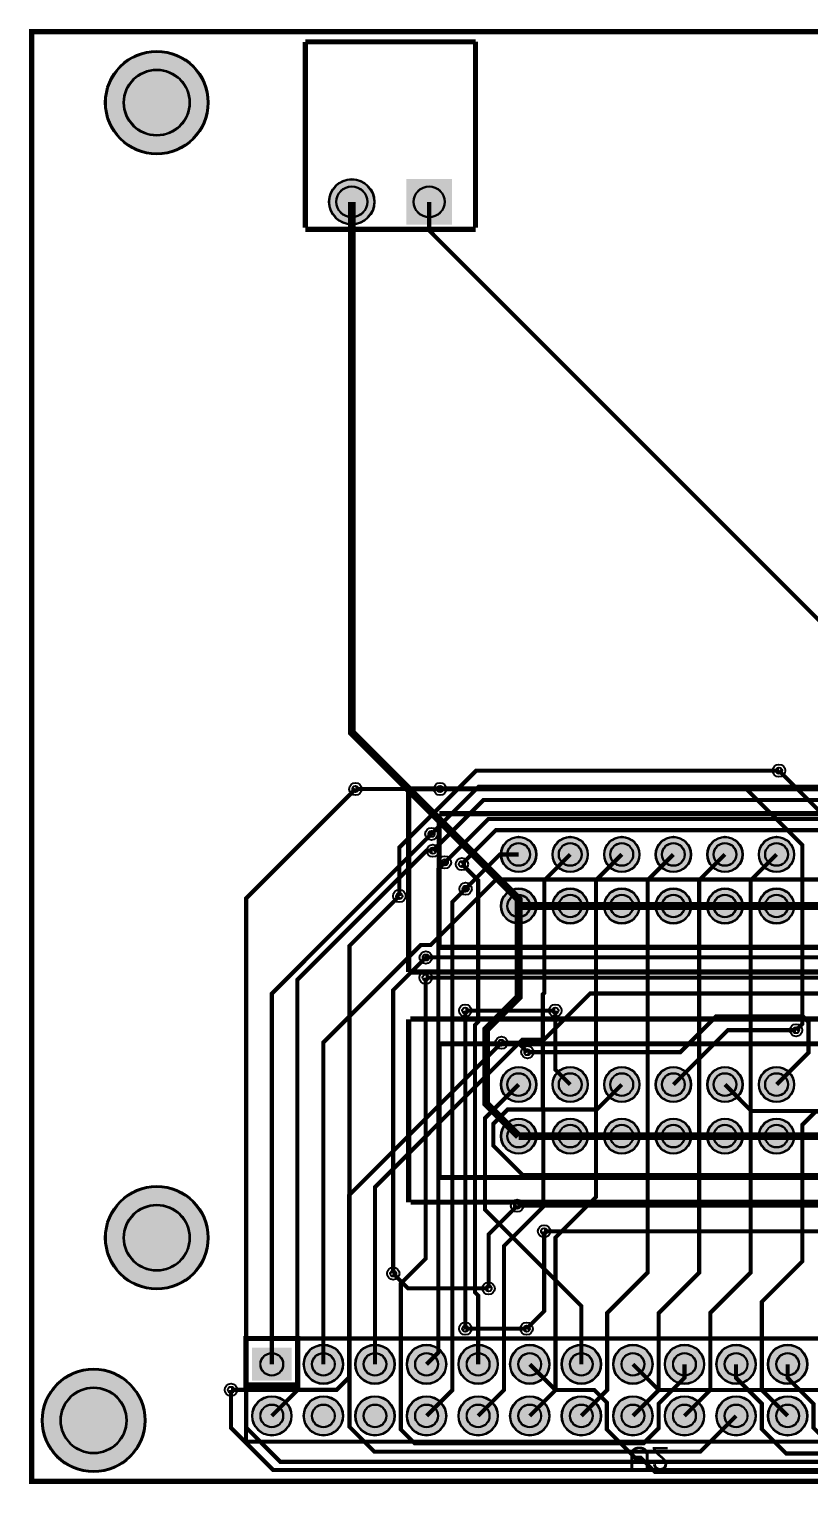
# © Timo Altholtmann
# Model space of a CAD drawing. Header units: millimetres. Extents: x 0 to 121, y 0 to 71.
# Drawn here: x -0.1 to 38.3, y -0.1 to 71.5 of the extents above; entities that cross this region are included whole.
import ezdxf

# ---------------------------------------------------------------- set-up
doc = ezdxf.new("R2010")
doc.units = ezdxf.units.MM
for name, color, linetype, true_color in [('BoardOutLine', 7, 'Continuous', 0xff00ff), ('BottomLayer', 7, 'Continuous', 0x0000ff), ('BottomSilkLayer', 7, 'Continuous', 0x66cc33), ('BottomSolderMaskLayer', 7, 'Continuous', 0xaa00ff), ('Hole', 7, 'Continuous', 0x222222), ('Multi-Layer', 7, 'Continuous', 0xc0c0c0), ('TopLayer', 7, 'Continuous', 0xff0000), ('TopSilkLayer', 7, 'Continuous', 0xffcc00), ('TopSolderMaskLayer', 7, 'Continuous', 0x800080)]:
    doc.layers.add(name, color=color, linetype=linetype, true_color=true_color)
doc.styles.get("Standard").update_dxf_attribs({"font": 'arial.ttf'})

msp = doc.modelspace()

# ---------------------------------------------------------------- hatches: boundary and pattern name
at = {"layer": 'BottomSolderMaskLayer'}
for points in [[(3.61, 67.872, 1), (8.712, 67.872, 1)], [(14.637, 62.988, 1), (16.887, 62.988, 1)], [(20.697, 61.862), (18.447, 61.862), (18.447, 64.113), (20.697, 64.113)], [(23.102, 30.861, 1), (24.853, 30.861, 1)], [(25.642, 30.861, 1), (27.393, 30.861, 1)], [(28.182, 30.861, 1), (29.933, 30.861, 1)], [(30.722, 30.861, 1), (32.473, 30.861, 1)], [(33.262, 30.861, 1), (35.013, 30.861, 1)], [(35.802, 30.861, 1), (37.553, 30.861, 1)], [(23.102, 28.321, 1), (24.853, 28.321, 1)], [(25.642, 28.321, 1), (27.393, 28.321, 1)], [(28.182, 28.321, 1), (29.933, 28.321, 1)], [(30.722, 28.321, 1), (32.473, 28.321, 1)], [(33.262, 28.321, 1), (35.013, 28.321, 1)], [(35.802, 28.321, 1), (37.553, 28.321, 1)], [(23.102, 19.533, 1), (24.853, 19.533, 1)], [(25.642, 19.533, 1), (27.393, 19.533, 1)], [(28.182, 19.533, 1), (29.933, 19.533, 1)], [(30.722, 19.533, 1), (32.473, 19.533, 1)], [(33.262, 19.533, 1), (35.013, 19.533, 1)], [(35.802, 19.533, 1), (37.553, 19.533, 1)], [(23.102, 16.993, 1), (24.853, 16.993, 1)], [(25.642, 16.993, 1), (27.393, 16.993, 1)], [(28.182, 16.993, 1), (29.933, 16.993, 1)], [(30.722, 16.993, 1), (32.473, 16.993, 1)], [(33.262, 16.993, 1), (35.013, 16.993, 1)], [(35.802, 16.993, 1), (37.553, 16.993, 1)], [(3.61, 11.992, 1), (8.712, 11.992, 1)], [(10.85, 4.948), (12.8, 4.948), (12.8, 6.574), (10.85, 6.574)], [(13.39, 5.761, 1), (15.34, 5.761, 1)], [(15.93, 5.761, 1), (17.88, 5.761, 1)], [(18.47, 5.761, 1), (20.42, 5.761, 1)], [(21.01, 5.761, 1), (22.96, 5.761, 1)], [(23.55, 5.761, 1), (25.5, 5.761, 1)], [(26.09, 5.761, 1), (28.04, 5.761, 1)], [(28.63, 5.761, 1), (30.58, 5.761, 1)], [(31.17, 5.761, 1), (33.12, 5.761, 1)], [(33.71, 5.761, 1), (35.66, 5.761, 1)], [(36.25, 5.761, 1), (38.2, 5.761, 1)], [(0.5, 3, 1), (5.602, 3, 1)], [(10.85, 3.221, 1), (12.8, 3.221, 1)], [(13.39, 3.221, 1), (15.34, 3.221, 1)], [(15.93, 3.221, 1), (17.88, 3.221, 1)], [(18.47, 3.221, 1), (20.42, 3.221, 1)], [(21.01, 3.221, 1), (22.96, 3.221, 1)], [(23.55, 3.221, 1), (25.5, 3.221, 1)], [(26.09, 3.221, 1), (28.04, 3.221, 1)], [(28.63, 3.221, 1), (30.58, 3.221, 1)], [(31.17, 3.221, 1), (33.12, 3.221, 1)], [(33.71, 3.221, 1), (35.66, 3.221, 1)], [(36.25, 3.221, 1), (38.2, 3.221, 1)]]:
    msp.add_hatch(color=256, dxfattribs=at).paths.add_polyline_path(points)
at = {"layer": 'Multi-Layer'}
for points in [[(14.662, 62.988, 1), (16.862, 62.988, 1)], [(20.672, 61.888), (18.472, 61.888), (18.472, 64.088), (20.672, 64.088)], [(23.128, 30.861, 1), (24.828, 30.861, 1)], [(25.668, 30.861, 1), (27.368, 30.861, 1)], [(28.208, 30.861, 1), (29.908, 30.861, 1)], [(30.748, 30.861, 1), (32.448, 30.861, 1)], [(33.288, 30.861, 1), (34.988, 30.861, 1)], [(35.828, 30.861, 1), (37.528, 30.861, 1)], [(23.128, 28.321, 1), (24.828, 28.321, 1)], [(25.668, 28.321, 1), (27.368, 28.321, 1)], [(28.208, 28.321, 1), (29.908, 28.321, 1)], [(30.748, 28.321, 1), (32.448, 28.321, 1)], [(33.288, 28.321, 1), (34.988, 28.321, 1)], [(35.828, 28.321, 1), (37.528, 28.321, 1)], [(23.128, 19.533, 1), (24.828, 19.533, 1)], [(25.668, 19.533, 1), (27.368, 19.533, 1)], [(28.208, 19.533, 1), (29.908, 19.533, 1)], [(30.748, 19.533, 1), (32.448, 19.533, 1)], [(33.288, 19.533, 1), (34.988, 19.533, 1)], [(35.828, 19.533, 1), (37.528, 19.533, 1)], [(23.128, 16.993, 1), (24.828, 16.993, 1)], [(25.668, 16.993, 1), (27.368, 16.993, 1)], [(28.208, 16.993, 1), (29.908, 16.993, 1)], [(30.748, 16.993, 1), (32.448, 16.993, 1)], [(33.288, 16.993, 1), (34.988, 16.993, 1)], [(35.828, 16.993, 1), (37.528, 16.993, 1)], [(10.875, 4.974), (12.775, 4.974), (12.775, 6.549), (10.875, 6.549)], [(13.415, 5.761, 1), (15.315, 5.761, 1)], [(15.955, 5.761, 1), (17.855, 5.761, 1)], [(18.495, 5.761, 1), (20.395, 5.761, 1)], [(21.035, 5.761, 1), (22.935, 5.761, 1)], [(23.575, 5.761, 1), (25.475, 5.761, 1)], [(26.115, 5.761, 1), (28.015, 5.761, 1)], [(28.655, 5.761, 1), (30.555, 5.761, 1)], [(31.195, 5.761, 1), (33.095, 5.761, 1)], [(33.735, 5.761, 1), (35.635, 5.761, 1)], [(36.275, 5.761, 1), (38.175, 5.761, 1)], [(10.875, 3.221, 1), (12.775, 3.221, 1)], [(13.415, 3.221, 1), (15.315, 3.221, 1)], [(15.955, 3.221, 1), (17.855, 3.221, 1)], [(18.495, 3.221, 1), (20.395, 3.221, 1)], [(21.035, 3.221, 1), (22.935, 3.221, 1)], [(23.575, 3.221, 1), (25.475, 3.221, 1)], [(26.115, 3.221, 1), (28.015, 3.221, 1)], [(28.655, 3.221, 1), (30.555, 3.221, 1)], [(31.195, 3.221, 1), (33.095, 3.221, 1)], [(33.735, 3.221, 1), (35.635, 3.221, 1)], [(36.275, 3.221, 1), (38.175, 3.221, 1)]]:
    msp.add_hatch(color=256, dxfattribs=at).paths.add_polyline_path(points)
at = {"layer": 'TopSolderMaskLayer'}
for points in [[(3.61, 67.872, 1), (8.712, 67.872, 1)], [(14.637, 62.988, 1), (16.887, 62.988, 1)], [(20.697, 61.862), (18.447, 61.862), (18.447, 64.113), (20.697, 64.113)], [(23.102, 30.861, 1), (24.853, 30.861, 1)], [(25.642, 30.861, 1), (27.393, 30.861, 1)], [(28.182, 30.861, 1), (29.933, 30.861, 1)], [(30.722, 30.861, 1), (32.473, 30.861, 1)], [(33.262, 30.861, 1), (35.013, 30.861, 1)], [(35.802, 30.861, 1), (37.553, 30.861, 1)], [(23.102, 28.321, 1), (24.853, 28.321, 1)], [(25.642, 28.321, 1), (27.393, 28.321, 1)], [(28.182, 28.321, 1), (29.933, 28.321, 1)], [(30.722, 28.321, 1), (32.473, 28.321, 1)], [(33.262, 28.321, 1), (35.013, 28.321, 1)], [(35.802, 28.321, 1), (37.553, 28.321, 1)], [(23.102, 19.533, 1), (24.853, 19.533, 1)], [(25.642, 19.533, 1), (27.393, 19.533, 1)], [(28.182, 19.533, 1), (29.933, 19.533, 1)], [(30.722, 19.533, 1), (32.473, 19.533, 1)], [(33.262, 19.533, 1), (35.013, 19.533, 1)], [(35.802, 19.533, 1), (37.553, 19.533, 1)], [(23.102, 16.993, 1), (24.853, 16.993, 1)], [(25.642, 16.993, 1), (27.393, 16.993, 1)], [(28.182, 16.993, 1), (29.933, 16.993, 1)], [(30.722, 16.993, 1), (32.473, 16.993, 1)], [(33.262, 16.993, 1), (35.013, 16.993, 1)], [(35.802, 16.993, 1), (37.553, 16.993, 1)], [(3.61, 11.992, 1), (8.712, 11.992, 1)], [(10.85, 4.948), (12.8, 4.948), (12.8, 6.574), (10.85, 6.574)], [(13.39, 5.761, 1), (15.34, 5.761, 1)], [(15.93, 5.761, 1), (17.88, 5.761, 1)], [(18.47, 5.761, 1), (20.42, 5.761, 1)], [(21.01, 5.761, 1), (22.96, 5.761, 1)], [(23.55, 5.761, 1), (25.5, 5.761, 1)], [(26.09, 5.761, 1), (28.04, 5.761, 1)], [(28.63, 5.761, 1), (30.58, 5.761, 1)], [(31.17, 5.761, 1), (33.12, 5.761, 1)], [(33.71, 5.761, 1), (35.66, 5.761, 1)], [(36.25, 5.761, 1), (38.2, 5.761, 1)], [(0.5, 3, 1), (5.602, 3, 1)], [(10.85, 3.221, 1), (12.8, 3.221, 1)], [(13.39, 3.221, 1), (15.34, 3.221, 1)], [(15.93, 3.221, 1), (17.88, 3.221, 1)], [(18.47, 3.221, 1), (20.42, 3.221, 1)], [(21.01, 3.221, 1), (22.96, 3.221, 1)], [(23.55, 3.221, 1), (25.5, 3.221, 1)], [(26.09, 3.221, 1), (28.04, 3.221, 1)], [(28.63, 3.221, 1), (30.58, 3.221, 1)], [(31.17, 3.221, 1), (33.12, 3.221, 1)], [(33.71, 3.221, 1), (35.66, 3.221, 1)], [(36.25, 3.221, 1), (38.2, 3.221, 1)]]:
    msp.add_hatch(color=256, dxfattribs=at).paths.add_polyline_path(points)

# ---------------------------------------------------------------- linework, layer by layer
at = {"layer": 'BoardOutLine', "const_width": 0.254}
msp.add_lwpolyline([(106.2, 0), (0, 0), (0, 71.365), (106.2, 71.365), (106.2, 0)], close=True, dxfattribs=at)
at = {"layer": 'BottomLayer'}
for points, const_width in [([(23.978, 28.321), (23.978, 28.652), (15.762, 36.868), (15.762, 62.988)], 0.381), ([(19.572, 62.988), (19.572, 61.582)], 0.203), ([(19.572, 61.582), (48.108, 33.047), (48.108, 6.484), (47.385, 5.761)], 0.203), ([(39.218, 30.861), (39.218, 32.568), (36.798, 34.987)], 0.203), ([(15.942, 34.081), (10.563, 28.701), (10.563, 2.645), (12.246, 0.961), (50.911, 0.961), (57.11, 7.16), (62.598, 7.16), (63.997, 5.761)], 0.203), ([(37.639, 22.208), (37.948, 22.517), (37.948, 31.324), (35.192, 34.081), (20.109, 34.081)], 0.203), ([(19.688, 31.873), (11.825, 24.01), (11.825, 6.854)], 0.203), ([(19.753, 31.043), (19.436, 31.043), (13.082, 24.689), (13.082, 4.478), (11.825, 3.221)], 0.203), ([(26.518, 30.861), (25.248, 29.591), (25.248, 24.055), (25.167, 23.974), (25.167, 18.344), (25.197, 18.314), (25.197, 13.527), (23.255, 11.586), (23.255, 4.491), (21.985, 3.221)], 0.203), ([(29.058, 30.861), (27.788, 29.591), (27.788, 13.997), (25.795, 12.004), (25.795, 4.491), (24.525, 3.221)], 0.203), ([(31.598, 30.861), (30.328, 29.591), (30.328, 10.276), (28.335, 8.283), (28.335, 4.491), (27.065, 3.221)], 0.203), ([(34.138, 30.861), (32.868, 29.591), (32.868, 10.276), (30.875, 8.283), (30.875, 4.491), (29.605, 3.221)], 0.203), ([(36.678, 30.861), (35.408, 29.591), (35.408, 10.282), (33.421, 8.295), (33.421, 4.497), (32.145, 3.221)], 0.203), ([(72.238, 30.861), (70.968, 29.591), (70.968, 25.926), (65.888, 20.846), (65.888, 16.515), (50.742, 1.37), (37.155, 1.37), (35.955, 2.57), (35.955, 3.821), (34.685, 5.091), (34.685, 5.761)], 0.203), ([(41.758, 30.861), (40.488, 29.591), (40.488, 26.234), (40.306, 26.052), (40.306, 25.546), (40.488, 25.364), (40.488, 19.108), (39.58, 18.201), (38.6, 18.201), (37.952, 17.553), (37.952, 10.837), (35.955, 8.84), (35.955, 4.491), (37.225, 3.221)], 0.203), ([(69.698, 30.861), (68.428, 29.591), (68.428, 25.337), (63.349, 20.259), (63.349, 16.207), (49.031, 1.888), (39.239, 1.888), (38.495, 2.632), (38.495, 3.821), (37.225, 5.091), (37.225, 5.761)], 0.203), ([(19.445, 5.761), (20.021, 6.337), (20.021, 30.144), (20.348, 30.471)], 0.203), ([(21.185, 30.385), (21.985, 29.585), (21.985, 22.617), (21.831, 22.463), (21.831, 9.299), (21.985, 9.145), (21.985, 5.761)], 0.203), ([(34.685, 3.221), (32.927, 1.463), (16.871, 1.463), (15.648, 2.685), (15.648, 26.361), (18.102, 28.815)], 0.203), ([(19.445, 3.221), (20.715, 4.491), (20.715, 28.518), (21.367, 29.17)], 0.203), ([(23.978, 28.321), (23.978, 23.837), (22.377, 22.236), (22.377, 18.593), (23.978, 16.993)], 0.381), ([(19.409, 25.788), (17.803, 24.181), (17.803, 10.228)], 0.203), ([(32.145, 5.761), (32.145, 5.091), (30.875, 3.821), (30.875, 2.618), (30.128, 1.871), (18.859, 1.871), (18.176, 2.553), (18.176, 9.737), (19.401, 10.961), (19.401, 24.796)], 0.203), ([(21.35, 23.173), (21.35, 7.518), (21.354, 7.515)], 0.203), ([(26.518, 19.533), (25.785, 20.266), (25.785, 23.173)], 0.203), ([(24.412, 21.126), (23.949, 21.589), (23.133, 21.589)], 0.203), ([(22.498, 9.497), (22.498, 12.157), (23.906, 13.566)], 0.203), ([(24.37, 7.515), (25.235, 8.38), (25.235, 12.309)], 0.203), ([(11.825, 5.761), (11.825, 6.854)], 0.203), ([(58.917, 3.221), (56.248, 0.553), (11.899, 0.553), (9.816, 2.636), (9.816, 4.504)], 0.203)]:
    msp.add_lwpolyline(points, dxfattribs=dict(at, const_width=const_width))
at = {"layer": 'BottomSilkLayer'}
for points, const_width in [([(10.555, 4.745), (13.095, 4.745), (13.095, 7.031), (10.555, 7.031), (10.555, 4.745)], 0.254), ([(10.555, 1.951), (10.555, 7.031), (48.655, 7.031), (48.655, 1.951), (10.555, 1.951)], 0.203)]:
    msp.add_lwpolyline(points, close=True, dxfattribs=dict(at, const_width=const_width))
at = {"layer": 'BottomSolderMaskLayer'}
for centre, radius in [((6.161, 67.872), 2.551), ((6.16, 67.872), 1.633), ((15.762, 62.988), 1.125), ((15.762, 62.988), 0.767), ((19.572, 62.988), 0.767), ((23.978, 30.861), 0.875), ((26.518, 30.861), 0.875), ((29.058, 30.861), 0.875), ((31.598, 30.861), 0.875), ((34.138, 30.861), 0.875), ((36.678, 30.861), 0.875), ((23.978, 30.861), 0.566), ((26.518, 30.861), 0.566), ((29.058, 30.861), 0.566), ((31.598, 30.861), 0.566), ((34.138, 30.861), 0.566), ((36.678, 30.861), 0.566), ((23.978, 28.321), 0.875), ((23.978, 28.321), 0.566), ((26.518, 28.321), 0.875), ((26.518, 28.321), 0.566), ((29.058, 28.321), 0.875), ((29.058, 28.321), 0.566), ((31.598, 28.321), 0.875), ((31.598, 28.321), 0.566), ((34.138, 28.321), 0.875), ((34.138, 28.321), 0.566), ((36.678, 28.321), 0.875), ((36.678, 28.321), 0.566), ((23.978, 19.533), 0.875), ((23.978, 19.533), 0.566), ((26.518, 19.533), 0.875), ((26.518, 19.533), 0.566), ((29.058, 19.533), 0.875), ((29.058, 19.533), 0.566), ((31.598, 19.533), 0.875), ((31.598, 19.533), 0.566), ((34.138, 19.533), 0.875), ((34.138, 19.533), 0.566), ((36.678, 19.533), 0.875), ((36.678, 19.533), 0.566), ((23.978, 16.993), 0.875), ((23.978, 16.993), 0.566), ((26.518, 16.993), 0.875), ((26.518, 16.993), 0.566), ((29.058, 16.993), 0.875), ((29.058, 16.993), 0.566), ((31.598, 16.993), 0.875), ((31.598, 16.993), 0.566), ((34.138, 16.993), 0.875), ((34.138, 16.993), 0.566), ((36.678, 16.993), 0.875), ((36.678, 16.993), 0.566), ((6.161, 11.992), 2.551), ((6.16, 11.992), 1.633), ((14.365, 5.761), 0.975), ((16.905, 5.761), 0.975), ((19.445, 5.761), 0.975), ((21.985, 5.761), 0.975), ((24.525, 5.761), 0.975), ((27.065, 5.761), 0.975), ((29.605, 5.761), 0.975), ((32.145, 5.761), 0.975), ((34.685, 5.761), 0.975), ((37.225, 5.761), 0.975), ((11.825, 5.761), 0.565), ((14.365, 5.761), 0.565), ((16.905, 5.761), 0.565), ((19.445, 5.761), 0.565), ((21.985, 5.761), 0.565), ((24.525, 5.761), 0.565), ((27.065, 5.761), 0.565), ((29.605, 5.761), 0.565), ((32.145, 5.761), 0.565), ((34.685, 5.761), 0.565), ((37.225, 5.761), 0.565), ((3.051, 3), 2.551), ((3.05, 3), 1.633), ((11.825, 3.221), 0.975), ((11.825, 3.221), 0.565), ((14.365, 3.221), 0.975), ((14.365, 3.221), 0.565), ((16.905, 3.221), 0.975), ((16.905, 3.221), 0.565), ((19.445, 3.221), 0.975), ((19.445, 3.221), 0.565), ((21.985, 3.221), 0.975), ((21.985, 3.221), 0.565), ((24.525, 3.221), 0.975), ((24.525, 3.221), 0.565), ((27.065, 3.221), 0.975), ((27.065, 3.221), 0.565), ((29.605, 3.221), 0.975), ((29.605, 3.221), 0.565), ((32.145, 3.221), 0.975), ((32.145, 3.221), 0.565), ((34.685, 3.221), 0.975), ((34.685, 3.221), 0.565), ((37.225, 3.221), 0.975), ((37.225, 3.221), 0.565)]:
    msp.add_circle(centre, radius, dxfattribs=at)
at = {"layer": 'Hole'}
for centre in [(36.798, 34.987), (15.942, 34.081), (20.109, 34.081), (19.688, 31.873), (19.753, 31.043), (20.348, 30.471), (21.185, 30.385), (18.102, 28.815), (21.367, 29.17), (19.409, 25.788), (19.401, 24.796), (21.35, 23.173), (25.785, 23.173), (37.638, 22.208), (23.133, 21.589), (24.412, 21.126), (23.906, 13.566), (25.235, 12.309), (17.803, 10.228), (22.498, 9.497), (21.353, 7.515), (24.37, 7.515), (9.816, 4.504)]:
    msp.add_circle(centre, 0.152, dxfattribs=at)
at = {"layer": 'Multi-Layer'}
for centre, radius in [((6.161, 67.872), 2.5), ((6.16, 67.872), 1.6), ((15.762, 62.988), 1.1), ((15.762, 62.988), 0.75), ((19.572, 62.988), 0.75), ((36.798, 34.987), 0.305), ((15.942, 34.081), 0.305), ((20.109, 34.081), 0.305), ((19.688, 31.873), 0.305), ((23.978, 30.861), 0.85), ((26.518, 30.861), 0.85), ((29.058, 30.861), 0.85), ((31.598, 30.861), 0.85), ((34.138, 30.861), 0.85), ((36.678, 30.861), 0.85), ((19.753, 31.043), 0.305), ((23.978, 30.861), 0.55), ((26.518, 30.861), 0.55), ((29.058, 30.861), 0.55), ((31.598, 30.861), 0.55), ((34.138, 30.861), 0.55), ((36.678, 30.861), 0.55), ((20.348, 30.471), 0.305), ((21.185, 30.385), 0.305), ((21.367, 29.17), 0.305), ((18.102, 28.815), 0.305), ((23.978, 28.321), 0.85), ((23.978, 28.321), 0.55), ((26.518, 28.321), 0.85), ((26.518, 28.321), 0.55), ((29.058, 28.321), 0.85), ((29.058, 28.321), 0.55), ((31.598, 28.321), 0.85), ((31.598, 28.321), 0.55), ((34.138, 28.321), 0.85), ((34.138, 28.321), 0.55), ((36.678, 28.321), 0.85), ((36.678, 28.321), 0.55), ((19.409, 25.788), 0.305), ((19.401, 24.796), 0.305), ((21.35, 23.173), 0.305), ((25.785, 23.173), 0.305), ((37.638, 22.208), 0.305), ((23.133, 21.589), 0.305), ((24.412, 21.126), 0.305), ((23.978, 19.533), 0.85), ((23.978, 19.533), 0.55), ((26.518, 19.533), 0.85), ((26.518, 19.533), 0.55), ((29.058, 19.533), 0.85), ((29.058, 19.533), 0.55), ((31.598, 19.533), 0.85), ((31.598, 19.533), 0.55), ((34.138, 19.533), 0.85), ((34.138, 19.533), 0.55), ((36.678, 19.533), 0.85), ((36.678, 19.533), 0.55), ((23.978, 16.993), 0.85), ((23.978, 16.993), 0.55), ((26.518, 16.993), 0.85), ((26.518, 16.993), 0.55), ((29.058, 16.993), 0.85), ((29.058, 16.993), 0.55), ((31.598, 16.993), 0.85), ((31.598, 16.993), 0.55), ((34.138, 16.993), 0.85), ((34.138, 16.993), 0.55), ((36.678, 16.993), 0.85), ((36.678, 16.993), 0.55), ((6.161, 11.992), 2.5), ((23.906, 13.566), 0.305), ((6.16, 11.992), 1.6), ((25.235, 12.309), 0.305), ((17.803, 10.228), 0.305), ((22.498, 9.497), 0.305), ((21.353, 7.515), 0.305), ((24.37, 7.515), 0.305), ((14.365, 5.761), 0.95), ((16.905, 5.761), 0.95), ((19.445, 5.761), 0.95), ((21.985, 5.761), 0.95), ((24.525, 5.761), 0.95), ((27.065, 5.761), 0.95), ((29.605, 5.761), 0.95), ((32.145, 5.761), 0.95), ((34.685, 5.761), 0.95), ((37.225, 5.761), 0.95), ((11.825, 5.761), 0.55), ((14.365, 5.761), 0.55), ((16.905, 5.761), 0.55), ((19.445, 5.761), 0.55), ((21.985, 5.761), 0.55), ((24.525, 5.761), 0.55), ((27.065, 5.761), 0.55), ((29.605, 5.761), 0.55), ((32.145, 5.761), 0.55), ((34.685, 5.761), 0.55), ((37.225, 5.761), 0.55), ((3.051, 3), 2.5), ((3.05, 3), 1.6), ((9.816, 4.504), 0.305), ((11.825, 3.221), 0.95), ((11.825, 3.221), 0.55), ((14.365, 3.221), 0.95), ((14.365, 3.221), 0.55), ((16.905, 3.221), 0.95), ((16.905, 3.221), 0.55), ((19.445, 3.221), 0.95), ((19.445, 3.221), 0.55), ((21.985, 3.221), 0.95), ((21.985, 3.221), 0.55), ((24.525, 3.221), 0.95), ((24.525, 3.221), 0.55), ((27.065, 3.221), 0.95), ((27.065, 3.221), 0.55), ((29.605, 3.221), 0.95), ((29.605, 3.221), 0.55), ((32.145, 3.221), 0.95), ((32.145, 3.221), 0.55), ((34.685, 3.221), 0.95), ((34.685, 3.221), 0.55), ((37.225, 3.221), 0.95), ((37.225, 3.221), 0.55)]:
    msp.add_circle(centre, radius, dxfattribs=at)
at = {"layer": 'TopLayer'}
for points, const_width in [([(36.798, 34.987), (21.89, 34.987), (18.102, 31.2), (18.102, 28.815)], 0.203), ([(15.942, 34.081), (20.109, 34.081)], 0.203), ([(54.583, 34.188), (22.003, 34.188), (19.688, 31.873)], 0.203), ([(56.86, 33.539), (22.248, 33.539), (19.753, 31.043)], 0.203), ([(60.639, 32.601), (22.479, 32.601), (20.348, 30.471)], 0.203), ([(21.185, 30.385), (22.856, 32.056), (60.32, 32.056), (60.563, 31.813), (61.07, 31.813), (61.314, 32.056), (81.202, 32.056), (82.398, 30.861)], 0.203), ([(14.365, 5.761), (14.365, 21.608), (19.156, 26.399), (19.643, 26.399), (22.87, 29.626), (53.223, 29.626), (54.458, 30.861)], 0.203), ([(64.618, 30.861), (63.383, 29.626), (61.671, 29.626), (60.806, 28.761), (60.806, 27.87), (58.38, 25.443), (57.834, 25.443), (56.404, 24.014), (56.404, 24.013), (27.499, 24.013), (25.223, 21.737), (24.158, 21.737), (16.905, 14.484), (16.905, 5.761)], 0.203), ([(23.978, 30.861), (23.058, 30.861), (21.367, 29.17)], 0.203), ([(23.978, 28.321), (26.518, 28.321)], 0.381), ([(26.518, 28.321), (29.058, 28.321)], 0.381), ([(29.058, 28.321), (31.598, 28.321)], 0.381), ([(31.598, 28.321), (34.138, 28.321)], 0.381), ([(34.138, 28.321), (36.678, 28.321)], 0.381), ([(36.678, 28.321), (39.218, 28.321)], 0.381), ([(40.917, 25.799), (19.421, 25.799), (19.409, 25.788)], 0.203), ([(55.776, 24.796), (19.401, 24.796)], 0.203), ([(25.785, 23.173), (21.35, 23.173)], 0.203), ([(36.678, 19.533), (38.25, 21.105), (38.25, 22.616), (37.983, 22.883), (33.697, 22.883), (31.939, 21.126), (24.412, 21.126)], 0.203), ([(31.598, 19.533), (34.273, 22.208), (37.639, 22.208)], 0.203), ([(9.816, 4.504), (15.021, 4.504), (15.635, 5.119), (15.635, 14.09), (23.133, 21.589)], 0.203), ([(23.978, 19.533), (22.32, 17.875), (22.32, 13.374), (27.065, 8.629), (27.065, 5.761)], 0.203), ([(29.058, 19.533), (27.827, 18.302), (23.437, 18.302), (22.736, 17.6), (22.736, 16.517), (24.174, 15.079), (52.546, 15.079), (61.457, 6.168), (61.457, 5.761)], 0.203), ([(34.138, 19.533), (35.437, 18.234), (39.693, 18.234), (40.488, 17.439), (40.488, 16.406), (41.138, 15.756), (55.78, 15.756), (65.774, 5.761), (66.537, 5.761)], 0.203), ([(23.978, 16.993), (26.518, 16.993)], 0.381), ([(26.518, 16.993), (29.058, 16.993)], 0.381), ([(29.058, 16.993), (31.598, 16.993)], 0.381), ([(31.598, 16.993), (34.138, 16.993)], 0.381), ([(34.138, 16.993), (36.678, 16.993)], 0.381), ([(36.678, 16.993), (39.218, 16.993)], 0.381), ([(43.592, 13.566), (23.906, 13.566)], 0.203), ([(44.994, 12.309), (25.235, 12.309)], 0.203), ([(17.803, 10.228), (18.534, 9.497), (22.498, 9.497)], 0.203), ([(24.37, 7.515), (21.354, 7.515)], 0.203), ([(24.525, 5.761), (25.795, 4.491), (27.707, 4.491), (28.322, 3.877), (28.322, 2.55), (29.708, 1.164), (29.987, 1.164), (30.684, 0.467), (91.053, 0.467), (91.122, 0.536)], 0.203), ([(29.605, 5.761), (30.875, 4.491), (40.294, 4.491), (41.022, 3.763), (41.022, 2.55), (42.467, 1.104), (89.104, 1.104)], 0.203)]:
    msp.add_lwpolyline(points, dxfattribs=dict(at, const_width=const_width))
at = {"layer": 'TopSilkLayer', "const_width": 0.254}
for points in [[(21.858, 70.862), (13.476, 70.862)], [(13.476, 61.718), (13.476, 70.862)], [(21.858, 61.718), (21.858, 70.868)], [(21.858, 61.638), (13.476, 61.638)], [(18.567, 25.07), (18.567, 34.07)], [(90.244, 34.087), (18.644, 34.087)], [(20.066, 26.298), (20.066, 32.868)], [(51.765, 32.868), (20.091, 32.868), (20.066, 32.868)], [(88.866, 26.289), (20.066, 26.289)], [(90.269, 25.07), (18.669, 25.07)], [(18.567, 13.741), (18.567, 22.741)], [(90.244, 22.758), (18.644, 22.758)], [(20.066, 14.969), (20.066, 21.539)], [(51.765, 21.539), (20.091, 21.539), (20.066, 21.539)], [(88.866, 14.961), (20.066, 14.961)], [(90.269, 13.741), (18.669, 13.741)]]:
    msp.add_lwpolyline(points, dxfattribs=at)
at = {"layer": 'TopSolderMaskLayer'}
for centre, radius in [((6.161, 67.872), 2.551), ((6.16, 67.872), 1.633), ((15.762, 62.988), 1.125), ((15.762, 62.988), 0.767), ((19.572, 62.988), 0.767), ((23.978, 30.861), 0.875), ((26.518, 30.861), 0.875), ((29.058, 30.861), 0.875), ((31.598, 30.861), 0.875), ((34.138, 30.861), 0.875), ((36.678, 30.861), 0.875), ((23.978, 30.861), 0.566), ((26.518, 30.861), 0.566), ((29.058, 30.861), 0.566), ((31.598, 30.861), 0.566), ((34.138, 30.861), 0.566), ((36.678, 30.861), 0.566), ((23.978, 28.321), 0.875), ((23.978, 28.321), 0.566), ((26.518, 28.321), 0.875), ((26.518, 28.321), 0.566), ((29.058, 28.321), 0.875), ((29.058, 28.321), 0.566), ((31.598, 28.321), 0.875), ((31.598, 28.321), 0.566), ((34.138, 28.321), 0.875), ((34.138, 28.321), 0.566), ((36.678, 28.321), 0.875), ((36.678, 28.321), 0.566), ((23.978, 19.533), 0.875), ((23.978, 19.533), 0.566), ((26.518, 19.533), 0.875), ((26.518, 19.533), 0.566), ((29.058, 19.533), 0.875), ((29.058, 19.533), 0.566), ((31.598, 19.533), 0.875), ((31.598, 19.533), 0.566), ((34.138, 19.533), 0.875), ((34.138, 19.533), 0.566), ((36.678, 19.533), 0.875), ((36.678, 19.533), 0.566), ((23.978, 16.993), 0.875), ((23.978, 16.993), 0.566), ((26.518, 16.993), 0.875), ((26.518, 16.993), 0.566), ((29.058, 16.993), 0.875), ((29.058, 16.993), 0.566), ((31.598, 16.993), 0.875), ((31.598, 16.993), 0.566), ((34.138, 16.993), 0.875), ((34.138, 16.993), 0.566), ((36.678, 16.993), 0.875), ((36.678, 16.993), 0.566), ((6.161, 11.992), 2.551), ((6.16, 11.992), 1.633), ((14.365, 5.761), 0.975), ((16.905, 5.761), 0.975), ((19.445, 5.761), 0.975), ((21.985, 5.761), 0.975), ((24.525, 5.761), 0.975), ((27.065, 5.761), 0.975), ((29.605, 5.761), 0.975), ((32.145, 5.761), 0.975), ((34.685, 5.761), 0.975), ((37.225, 5.761), 0.975), ((11.825, 5.761), 0.565), ((14.365, 5.761), 0.565), ((16.905, 5.761), 0.565), ((19.445, 5.761), 0.565), ((21.985, 5.761), 0.565), ((24.525, 5.761), 0.565), ((27.065, 5.761), 0.565), ((29.605, 5.761), 0.565), ((32.145, 5.761), 0.565), ((34.685, 5.761), 0.565), ((37.225, 5.761), 0.565), ((3.051, 3), 2.551), ((3.05, 3), 1.633), ((11.825, 3.221), 0.975), ((11.825, 3.221), 0.565), ((14.365, 3.221), 0.975), ((14.365, 3.221), 0.565), ((16.905, 3.221), 0.975), ((16.905, 3.221), 0.565), ((19.445, 3.221), 0.975), ((19.445, 3.221), 0.565), ((21.985, 3.221), 0.975), ((21.985, 3.221), 0.565), ((24.525, 3.221), 0.975), ((24.525, 3.221), 0.565), ((27.065, 3.221), 0.975), ((27.065, 3.221), 0.565), ((29.605, 3.221), 0.975), ((29.605, 3.221), 0.565), ((32.145, 3.221), 0.975), ((32.145, 3.221), 0.565), ((34.685, 3.221), 0.975), ((34.685, 3.221), 0.565), ((37.225, 3.221), 0.975), ((37.225, 3.221), 0.565)]:
    msp.add_circle(centre, radius, dxfattribs=at)

# ---------------------------------------------------------------- texts
at = {"layer": 'BottomSilkLayer', "text_generation_flag": 2}
msp.add_text('U2', height=1.143, rotation=180, dxfattribs=at).set_placement((29.351, 1.697))

doc.saveas('drawing.dxf')
